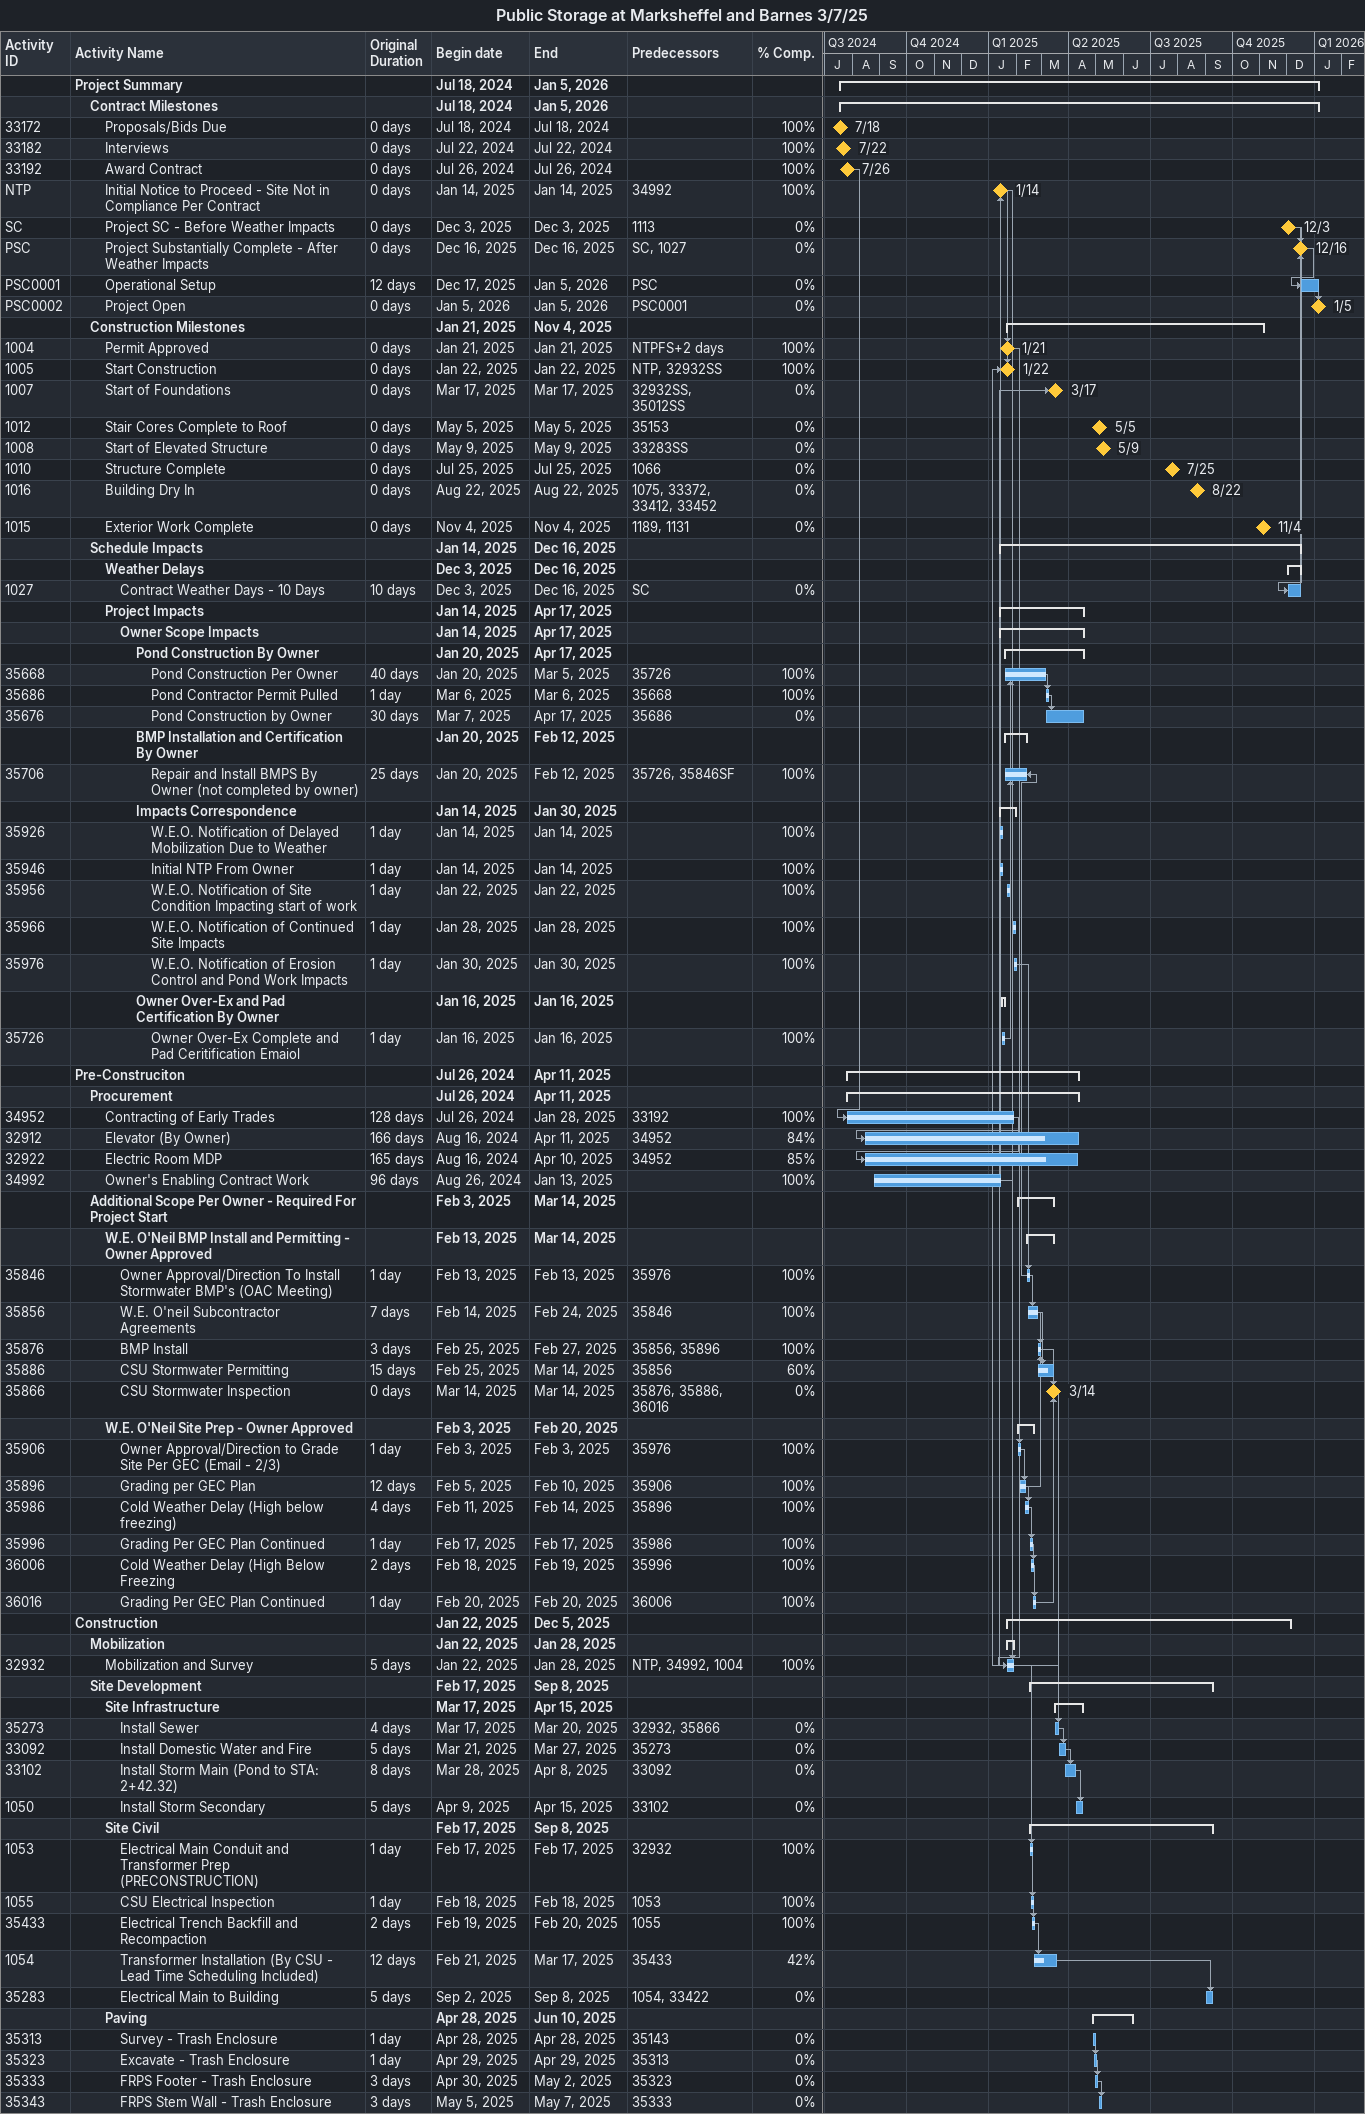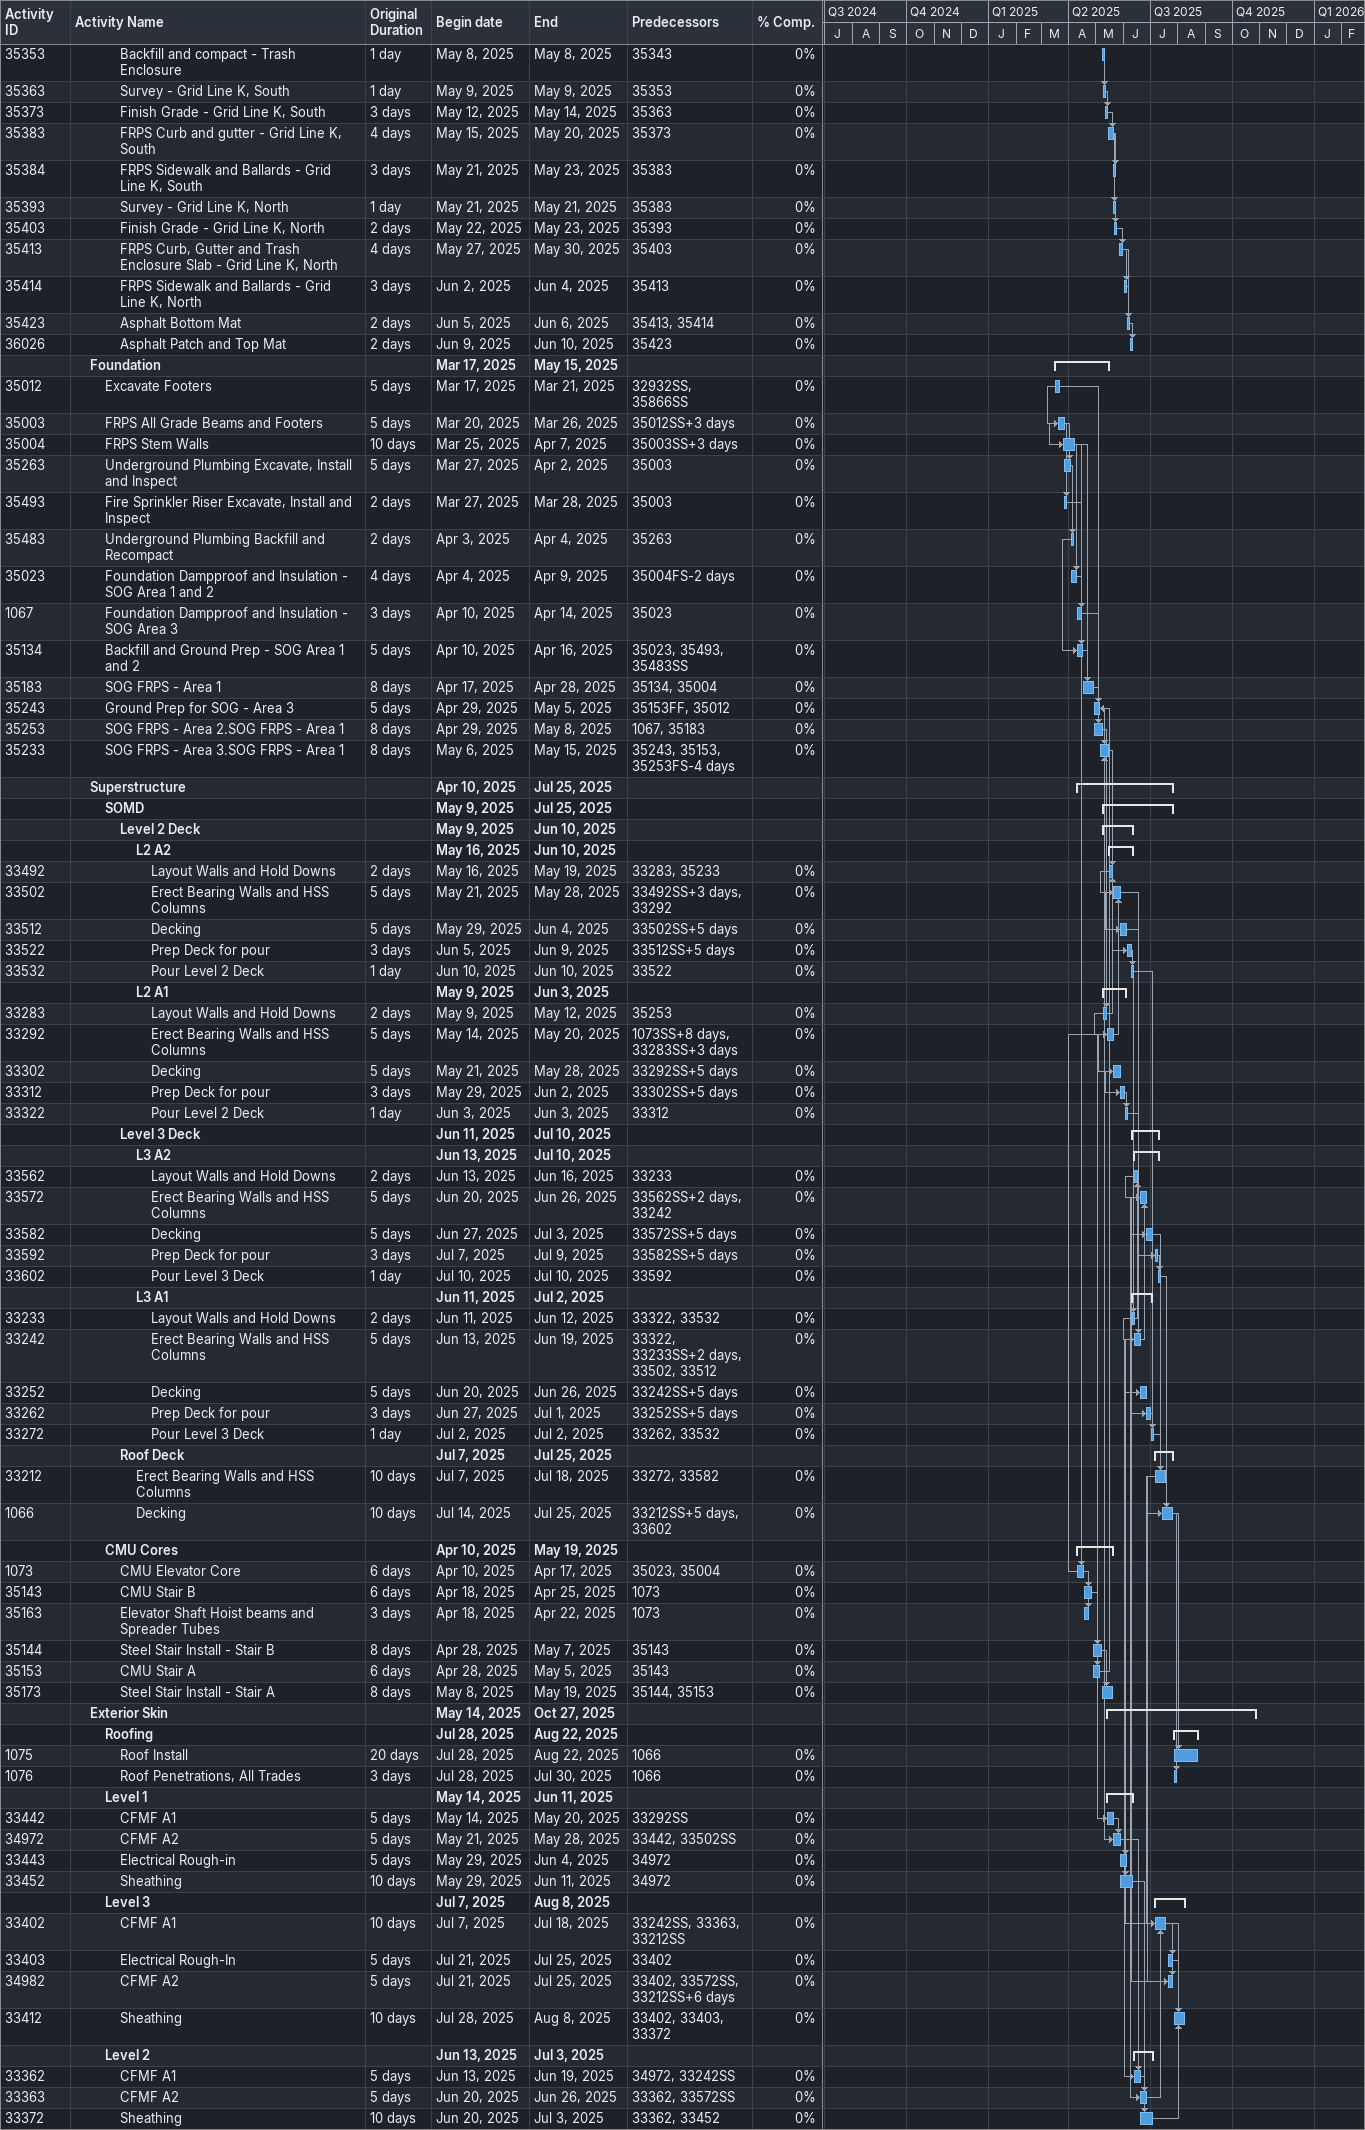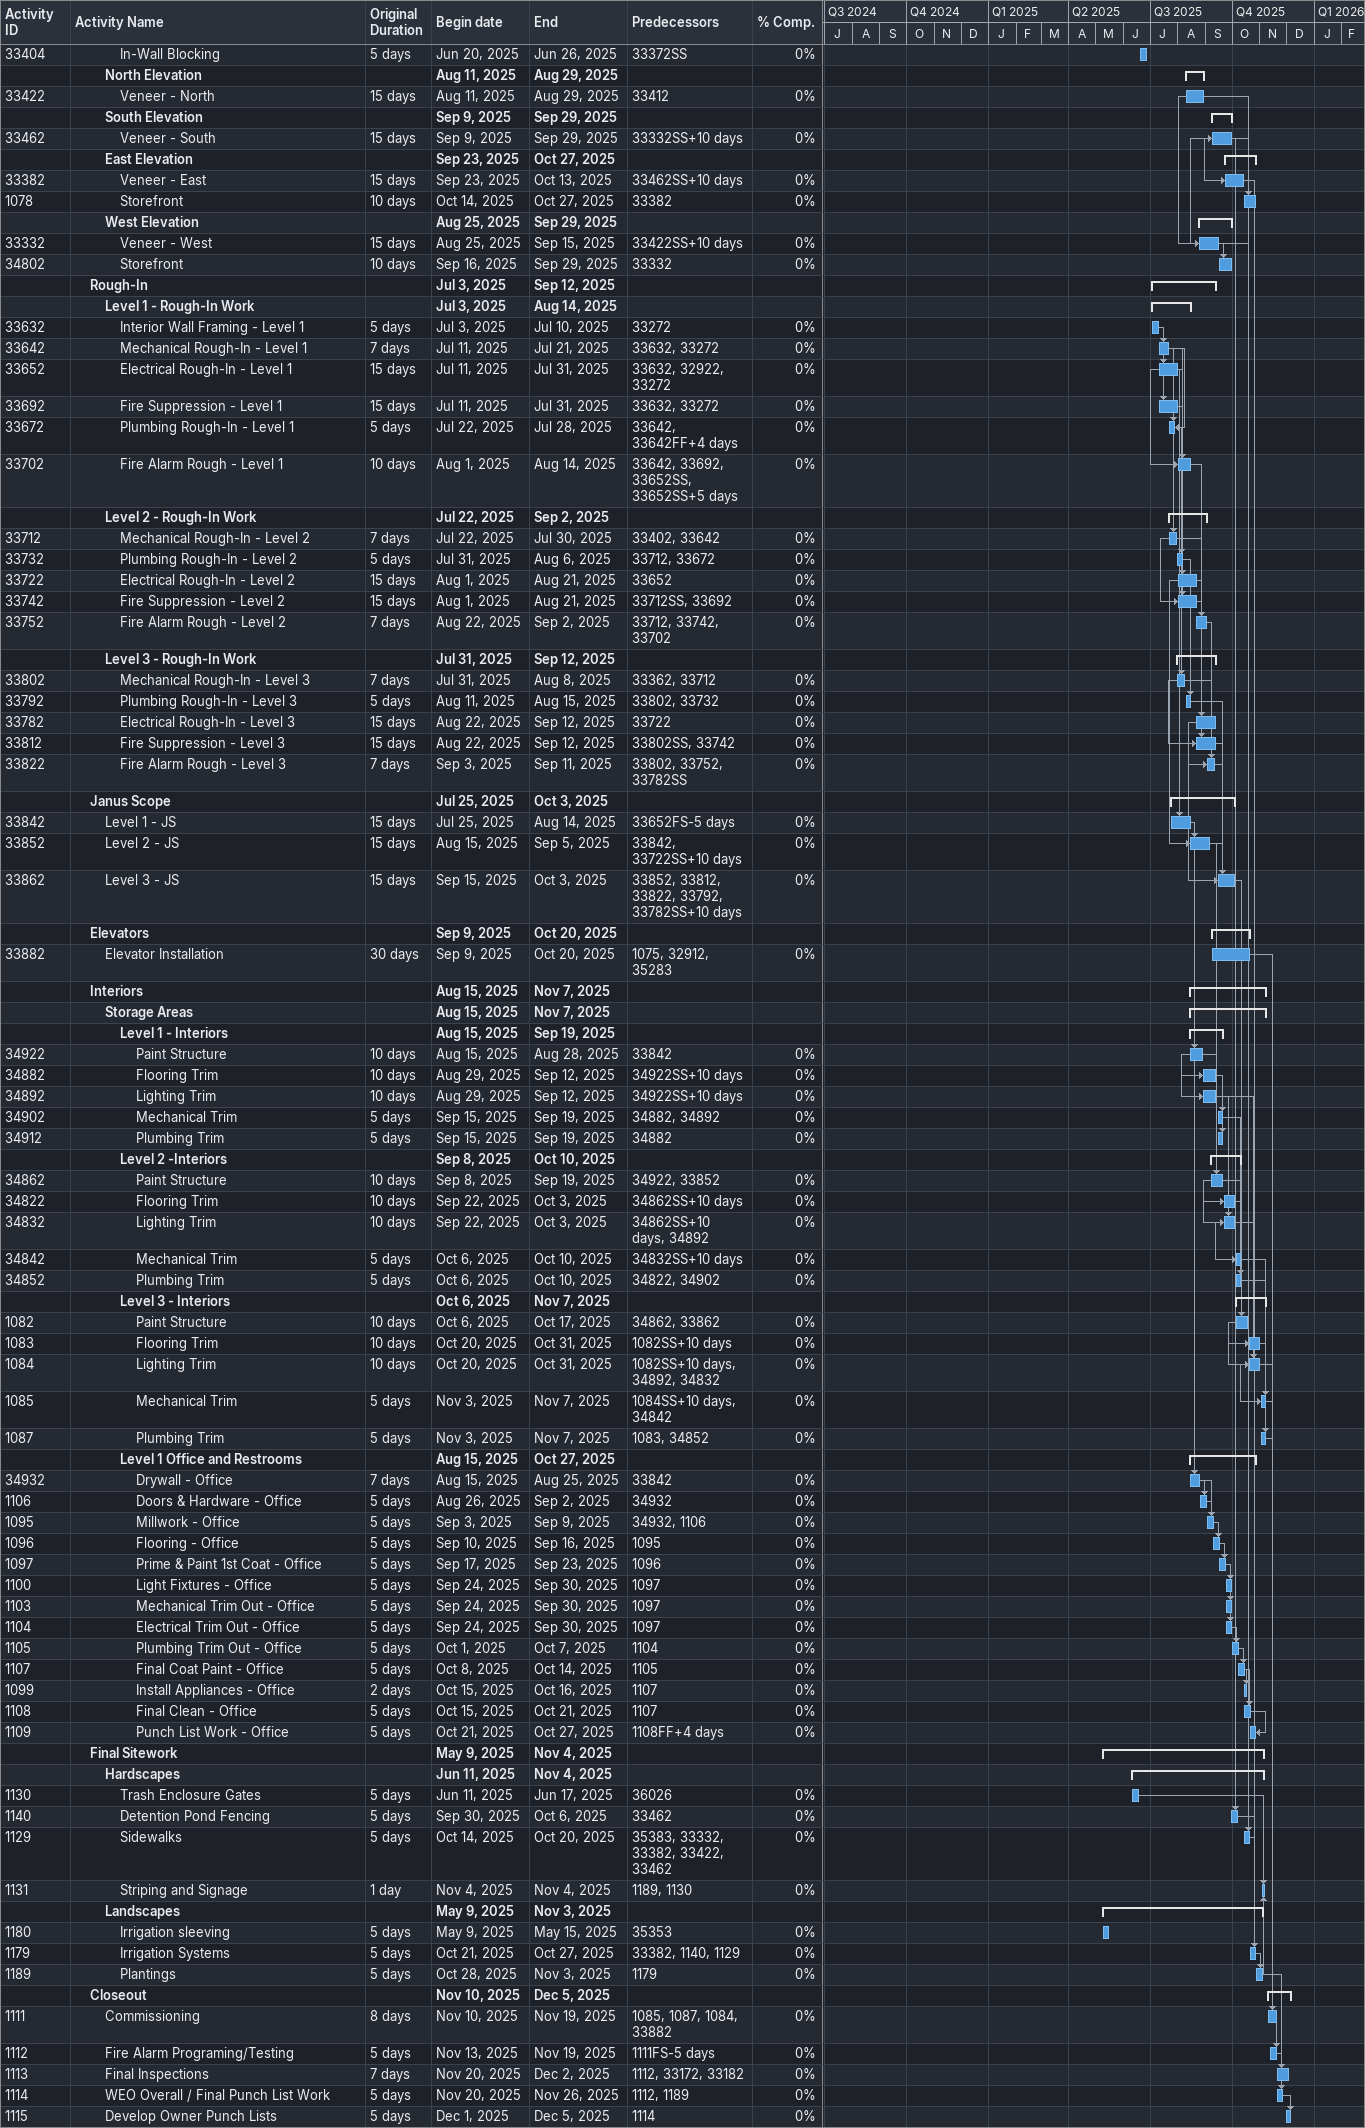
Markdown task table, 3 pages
Public Storage at Marksheffel and Barnes 3/7/25

| ID | Level | Task | Original duration | Start | Finish | Predecessors | % complete |
|---|---|---|---|---|---|---|---|
|  | 1 | **Project Summary** |  | 2024-07-18 | 2026-01-05 |  |  |
|  | 2 | **Contract Milestones** |  | 2024-07-18 | 2026-01-05 |  |  |
| 33172 | 3 | Proposals/Bids Due | 0d | 2024-07-18 | 2024-07-18 |  | 100 |
| 33182 | 3 | Interviews | 0d | 2024-07-22 | 2024-07-22 |  | 100 |
| 33192 | 3 | Award Contract | 0d | 2024-07-26 | 2024-07-26 |  | 100 |
| NTP | 3 | Initial Notice to Proceed - Site Not in Compliance Per Contract | 0d | 2025-01-14 | 2025-01-14 | 34992 | 100 |
| SC | 3 | Project SC - Before Weather Impacts | 0d | 2025-12-03 | 2025-12-03 | 1113 | 0 |
| PSC | 3 | Project Substantially Complete - After Weather Impacts | 0d | 2025-12-16 | 2025-12-16 | SC, 1027 | 0 |
| PSC0001 | 3 | Operational Setup | 12d | 2025-12-17 | 2026-01-05 | PSC | 0 |
| PSC0002 | 3 | Project Open | 0d | 2026-01-05 | 2026-01-05 | PSC0001 | 0 |
|  | 2 | **Construction Milestones** |  | 2025-01-21 | 2025-11-04 |  |  |
| 1004 | 3 | Permit Approved | 0d | 2025-01-21 | 2025-01-21 | NTPFS+2d | 100 |
| 1005 | 3 | Start Construction | 0d | 2025-01-22 | 2025-01-22 | NTP, 32932SS | 100 |
| 1007 | 3 | Start of Foundations | 0d | 2025-03-17 | 2025-03-17 | 32932SS, 35012SS | 0 |
| 1012 | 3 | Stair Cores Complete to Roof | 0d | 2025-05-05 | 2025-05-05 | 35153 | 0 |
| 1008 | 3 | Start of Elevated Structure | 0d | 2025-05-09 | 2025-05-09 | 33283SS | 0 |
| 1010 | 3 | Structure Complete | 0d | 2025-07-25 | 2025-07-25 | 1066 | 0 |
| 1016 | 3 | Building Dry In | 0d | 2025-08-22 | 2025-08-22 | 1075, 33372, 33412, 33452 | 0 |
| 1015 | 3 | Exterior Work Complete | 0d | 2025-11-04 | 2025-11-04 | 1189, 1131 | 0 |
|  | 2 | **Schedule Impacts** |  | 2025-01-14 | 2025-12-16 |  |  |
|  | 3 | **Weather Delays** |  | 2025-12-03 | 2025-12-16 |  |  |
| 1027 | 4 | Contract Weather Days - 10 Days | 10d | 2025-12-03 | 2025-12-16 | SC | 0 |
|  | 3 | **Project Impacts** |  | 2025-01-14 | 2025-04-17 |  |  |
|  | 4 | **Owner Scope Impacts** |  | 2025-01-14 | 2025-04-17 |  |  |
|  | 5 | **Pond Construction By Owner** |  | 2025-01-20 | 2025-04-17 |  |  |
| 35668 | 6 | Pond Construction Per Owner | 40d | 2025-01-20 | 2025-03-05 | 35726 | 100 |
| 35686 | 6 | Pond Contractor Permit Pulled | 1d | 2025-03-06 | 2025-03-06 | 35668 | 100 |
| 35676 | 6 | Pond Construction by Owner | 30d | 2025-03-07 | 2025-04-17 | 35686 | 0 |
|  | 5 | **BMP Installation and Certification By Owner** |  | 2025-01-20 | 2025-02-12 |  |  |
| 35706 | 6 | Repair and Install BMPS By Owner (not completed by owner) | 25d | 2025-01-20 | 2025-02-12 | 35726, 35846SF | 100 |
|  | 5 | **Impacts Correspondence** |  | 2025-01-14 | 2025-01-30 |  |  |
| 35926 | 6 | W.E.O. Notification of Delayed Mobilization Due to Weather | 1d | 2025-01-14 | 2025-01-14 |  | 100 |
| 35946 | 6 | Initial NTP From Owner | 1d | 2025-01-14 | 2025-01-14 |  | 100 |
| 35956 | 6 | W.E.O. Notification of Site Condition Impacting start of work | 1d | 2025-01-22 | 2025-01-22 |  | 100 |
| 35966 | 6 | W.E.O. Notification of Continued Site Impacts | 1d | 2025-01-28 | 2025-01-28 |  | 100 |
| 35976 | 6 | W.E.O. Notification of Erosion Control and Pond Work Impacts | 1d | 2025-01-30 | 2025-01-30 |  | 100 |
|  | 5 | **Owner Over-Ex and Pad Certification By Owner** |  | 2025-01-16 | 2025-01-16 |  |  |
| 35726 | 6 | Owner Over-Ex Complete and Pad Ceritification Emaiol | 1d | 2025-01-16 | 2025-01-16 |  | 100 |
|  | 1 | **Pre-Construciton** |  | 2024-07-26 | 2025-04-11 |  |  |
|  | 2 | **Procurement** |  | 2024-07-26 | 2025-04-11 |  |  |
| 34952 | 3 | Contracting of Early Trades | 128d | 2024-07-26 | 2025-01-28 | 33192 | 100 |
| 32912 | 3 | Elevator (By Owner) | 166d | 2024-08-16 | 2025-04-11 | 34952 | 84 |
| 32922 | 3 | Electric Room MDP | 165d | 2024-08-16 | 2025-04-10 | 34952 | 85 |
| 34992 | 3 | Owner's Enabling Contract Work | 96d | 2024-08-26 | 2025-01-13 |  | 100 |
|  | 2 | **Additional Scope Per Owner - Required For Project Start** |  | 2025-02-03 | 2025-03-14 |  |  |
|  | 3 | **W.E. O'Neil BMP Install and Permitting - Owner Approved** |  | 2025-02-13 | 2025-03-14 |  |  |
| 35846 | 4 | Owner Approval/Direction To Install Stormwater BMP's (OAC Meeting) | 1d | 2025-02-13 | 2025-02-13 | 35976 | 100 |
| 35856 | 4 | W.E. O'neil Subcontractor Agreements | 7d | 2025-02-14 | 2025-02-24 | 35846 | 100 |
| 35876 | 4 | BMP Install | 3d | 2025-02-25 | 2025-02-27 | 35856, 35896 | 100 |
| 35886 | 4 | CSU Stormwater Permitting | 15d | 2025-02-25 | 2025-03-14 | 35856 | 60 |
| 35866 | 4 | CSU Stormwater Inspection | 0d | 2025-03-14 | 2025-03-14 | 35876, 35886, 36016 | 0 |
|  | 3 | **W.E. O'Neil Site Prep - Owner Approved** |  | 2025-02-03 | 2025-02-20 |  |  |
| 35906 | 4 | Owner Approval/Direction to Grade Site Per GEC (Email - 2/3) | 1d | 2025-02-03 | 2025-02-03 | 35976 | 100 |
| 35896 | 4 | Grading per GEC Plan | 12d | 2025-02-05 | 2025-02-10 | 35906 | 100 |
| 35986 | 4 | Cold Weather Delay (High below freezing) | 4d | 2025-02-11 | 2025-02-14 | 35896 | 100 |
| 35996 | 4 | Grading Per GEC Plan Continued | 1d | 2025-02-17 | 2025-02-17 | 35986 | 100 |
| 36006 | 4 | Cold Weather Delay (High Below Freezing | 2d | 2025-02-18 | 2025-02-19 | 35996 | 100 |
| 36016 | 4 | Grading Per GEC Plan Continued | 1d | 2025-02-20 | 2025-02-20 | 36006 | 100 |
|  | 1 | **Construction** |  | 2025-01-22 | 2025-12-05 |  |  |
|  | 2 | **Mobilization** |  | 2025-01-22 | 2025-01-28 |  |  |
| 32932 | 3 | Mobilization and Survey | 5d | 2025-01-22 | 2025-01-28 | NTP, 34992, 1004 | 100 |
|  | 2 | **Site Development** |  | 2025-02-17 | 2025-09-08 |  |  |
|  | 3 | **Site Infrastructure** |  | 2025-03-17 | 2025-04-15 |  |  |
| 35273 | 4 | Install Sewer | 4d | 2025-03-17 | 2025-03-20 | 32932, 35866 | 0 |
| 33092 | 4 | Install Domestic Water and Fire | 5d | 2025-03-21 | 2025-03-27 | 35273 | 0 |
| 33102 | 4 | Install Storm Main (Pond to STA: 2+42.32) | 8d | 2025-03-28 | 2025-04-08 | 33092 | 0 |
| 1050 | 4 | Install Storm Secondary | 5d | 2025-04-09 | 2025-04-15 | 33102 | 0 |
|  | 3 | **Site Civil** |  | 2025-02-17 | 2025-09-08 |  |  |
| 1053 | 4 | Electrical Main Conduit and Transformer Prep (PRECONSTRUCTION) | 1d | 2025-02-17 | 2025-02-17 | 32932 | 100 |
| 1055 | 4 | CSU Electrical Inspection | 1d | 2025-02-18 | 2025-02-18 | 1053 | 100 |
| 35433 | 4 | Electrical Trench Backfill and Recompaction | 2d | 2025-02-19 | 2025-02-20 | 1055 | 100 |
| 1054 | 4 | Transformer Installation (By CSU - Lead Time Scheduling Included) | 12d | 2025-02-21 | 2025-03-17 | 35433 | 42 |
| 35283 | 4 | Electrical Main to Building | 5d | 2025-09-02 | 2025-09-08 | 1054, 33422 | 0 |
|  | 3 | **Paving** |  | 2025-04-28 | 2025-06-10 |  |  |
| 35313 | 4 | Survey - Trash Enclosure | 1d | 2025-04-28 | 2025-04-28 | 35143 | 0 |
| 35323 | 4 | Excavate - Trash Enclosure | 1d | 2025-04-29 | 2025-04-29 | 35313 | 0 |
| 35333 | 4 | FRPS Footer - Trash Enclosure | 3d | 2025-04-30 | 2025-05-02 | 35323 | 0 |
| 35343 | 4 | FRPS Stem Wall - Trash Enclosure | 3d | 2025-05-05 | 2025-05-07 | 35333 | 0 |
| 35353 | 4 | Backfill and compact - Trash Enclosure | 1d | 2025-05-08 | 2025-05-08 | 35343 | 0 |
| 35363 | 4 | Survey - Grid Line K, South | 1d | 2025-05-09 | 2025-05-09 | 35353 | 0 |
| 35373 | 4 | Finish Grade - Grid Line K, South | 3d | 2025-05-12 | 2025-05-14 | 35363 | 0 |
| 35383 | 4 | FRPS Curb and gutter - Grid Line K, South | 4d | 2025-05-15 | 2025-05-20 | 35373 | 0 |
| 35384 | 4 | FRPS Sidewalk and Ballards - Grid Line K, South | 3d | 2025-05-21 | 2025-05-23 | 35383 | 0 |
| 35393 | 4 | Survey - Grid Line K, North | 1d | 2025-05-21 | 2025-05-21 | 35383 | 0 |
| 35403 | 4 | Finish Grade - Grid Line K, North | 2d | 2025-05-22 | 2025-05-23 | 35393 | 0 |
| 35413 | 4 | FRPS Curb, Gutter and Trash Enclosure Slab - Grid Line K, North | 4d | 2025-05-27 | 2025-05-30 | 35403 | 0 |
| 35414 | 4 | FRPS Sidewalk and Ballards - Grid Line K, North | 3d | 2025-06-02 | 2025-06-04 | 35413 | 0 |
| 35423 | 4 | Asphalt Bottom Mat | 2d | 2025-06-05 | 2025-06-06 | 35413, 35414 | 0 |
| 36026 | 4 | Asphalt Patch and Top Mat | 2d | 2025-06-09 | 2025-06-10 | 35423 | 0 |
|  | 2 | **Foundation** |  | 2025-03-17 | 2025-05-15 |  |  |
| 35012 | 3 | Excavate Footers | 5d | 2025-03-17 | 2025-03-21 | 32932SS, 35866SS | 0 |
| 35003 | 3 | FRPS All Grade Beams and Footers | 5d | 2025-03-20 | 2025-03-26 | 35012SS+3d | 0 |
| 35004 | 3 | FRPS Stem Walls | 10d | 2025-03-25 | 2025-04-07 | 35003SS+3d | 0 |
| 35263 | 3 | Underground Plumbing Excavate, Install and Inspect | 5d | 2025-03-27 | 2025-04-02 | 35003 | 0 |
| 35493 | 3 | Fire Sprinkler Riser Excavate, Install and Inspect | 2d | 2025-03-27 | 2025-03-28 | 35003 | 0 |
| 35483 | 3 | Underground Plumbing Backfill and Recompact | 2d | 2025-04-03 | 2025-04-04 | 35263 | 0 |
| 35023 | 3 | Foundation Dampproof and Insulation - SOG Area 1 and 2 | 4d | 2025-04-04 | 2025-04-09 | 35004FS-2d | 0 |
| 1067 | 3 | Foundation Dampproof and Insulation - SOG Area 3 | 3d | 2025-04-10 | 2025-04-14 | 35023 | 0 |
| 35134 | 3 | Backfill and Ground Prep - SOG Area 1 and 2 | 5d | 2025-04-10 | 2025-04-16 | 35023, 35493, 35483SS | 0 |
| 35183 | 3 | SOG FRPS - Area 1 | 8d | 2025-04-17 | 2025-04-28 | 35134, 35004 | 0 |
| 35243 | 3 | Ground Prep for SOG - Area 3 | 5d | 2025-04-29 | 2025-05-05 | 35153FF, 35012 | 0 |
| 35253 | 3 | SOG FRPS - Area 2.SOG FRPS - Area 1 | 8d | 2025-04-29 | 2025-05-08 | 1067, 35183 | 0 |
| 35233 | 3 | SOG FRPS - Area 3.SOG FRPS - Area 1 | 8d | 2025-05-06 | 2025-05-15 | 35243, 35153, 35253FS-4d | 0 |
|  | 2 | **Superstructure** |  | 2025-04-10 | 2025-07-25 |  |  |
|  | 3 | **SOMD** |  | 2025-05-09 | 2025-07-25 |  |  |
|  | 4 | **Level 2 Deck** |  | 2025-05-09 | 2025-06-10 |  |  |
|  | 5 | **L2 A2** |  | 2025-05-16 | 2025-06-10 |  |  |
| 33492 | 6 | Layout Walls and Hold Downs | 2d | 2025-05-16 | 2025-05-19 | 33283, 35233 | 0 |
| 33502 | 6 | Erect Bearing Walls and HSS Columns | 5d | 2025-05-21 | 2025-05-28 | 33492SS+3d, 33292 | 0 |
| 33512 | 6 | Decking | 5d | 2025-05-29 | 2025-06-04 | 33502SS+5d | 0 |
| 33522 | 6 | Prep Deck for pour | 3d | 2025-06-05 | 2025-06-09 | 33512SS+5d | 0 |
| 33532 | 6 | Pour Level 2 Deck | 1d | 2025-06-10 | 2025-06-10 | 33522 | 0 |
|  | 5 | **L2 A1** |  | 2025-05-09 | 2025-06-03 |  |  |
| 33283 | 6 | Layout Walls and Hold Downs | 2d | 2025-05-09 | 2025-05-12 | 35253 | 0 |
| 33292 | 6 | Erect Bearing Walls and HSS Columns | 5d | 2025-05-14 | 2025-05-20 | 1073SS+8d, 33283SS+3d | 0 |
| 33302 | 6 | Decking | 5d | 2025-05-21 | 2025-05-28 | 33292SS+5d | 0 |
| 33312 | 6 | Prep Deck for pour | 3d | 2025-05-29 | 2025-06-02 | 33302SS+5d | 0 |
| 33322 | 6 | Pour Level 2 Deck | 1d | 2025-06-03 | 2025-06-03 | 33312 | 0 |
|  | 4 | **Level 3 Deck** |  | 2025-06-11 | 2025-07-10 |  |  |
|  | 5 | **L3 A2** |  | 2025-06-13 | 2025-07-10 |  |  |
| 33562 | 6 | Layout Walls and Hold Downs | 2d | 2025-06-13 | 2025-06-16 | 33233 | 0 |
| 33572 | 6 | Erect Bearing Walls and HSS Columns | 5d | 2025-06-20 | 2025-06-26 | 33562SS+2d, 33242 | 0 |
| 33582 | 6 | Decking | 5d | 2025-06-27 | 2025-07-03 | 33572SS+5d | 0 |
| 33592 | 6 | Prep Deck for pour | 3d | 2025-07-07 | 2025-07-09 | 33582SS+5d | 0 |
| 33602 | 6 | Pour Level 3 Deck | 1d | 2025-07-10 | 2025-07-10 | 33592 | 0 |
|  | 5 | **L3 A1** |  | 2025-06-11 | 2025-07-02 |  |  |
| 33233 | 6 | Layout Walls and Hold Downs | 2d | 2025-06-11 | 2025-06-12 | 33322, 33532 | 0 |
| 33242 | 6 | Erect Bearing Walls and HSS Columns | 5d | 2025-06-13 | 2025-06-19 | 33322, 33233SS+2d, 33502, 33512 | 0 |
| 33252 | 6 | Decking | 5d | 2025-06-20 | 2025-06-26 | 33242SS+5d | 0 |
| 33262 | 6 | Prep Deck for pour | 3d | 2025-06-27 | 2025-07-01 | 33252SS+5d | 0 |
| 33272 | 6 | Pour Level 3 Deck | 1d | 2025-07-02 | 2025-07-02 | 33262, 33532 | 0 |
|  | 4 | **Roof Deck** |  | 2025-07-07 | 2025-07-25 |  |  |
| 33212 | 5 | Erect Bearing Walls and HSS Columns | 10d | 2025-07-07 | 2025-07-18 | 33272, 33582 | 0 |
| 1066 | 5 | Decking | 10d | 2025-07-14 | 2025-07-25 | 33212SS+5d, 33602 | 0 |
|  | 3 | **CMU Cores** |  | 2025-04-10 | 2025-05-19 |  |  |
| 1073 | 4 | CMU Elevator Core | 6d | 2025-04-10 | 2025-04-17 | 35023, 35004 | 0 |
| 35143 | 4 | CMU Stair B | 6d | 2025-04-18 | 2025-04-25 | 1073 | 0 |
| 35163 | 4 | Elevator Shaft Hoist beams and Spreader Tubes | 3d | 2025-04-18 | 2025-04-22 | 1073 | 0 |
| 35144 | 4 | Steel Stair Install - Stair B | 8d | 2025-04-28 | 2025-05-07 | 35143 | 0 |
| 35153 | 4 | CMU Stair A | 6d | 2025-04-28 | 2025-05-05 | 35143 | 0 |
| 35173 | 4 | Steel Stair Install - Stair A | 8d | 2025-05-08 | 2025-05-19 | 35144, 35153 | 0 |
|  | 2 | **Exterior Skin** |  | 2025-05-14 | 2025-10-27 |  |  |
|  | 3 | **Roofing** |  | 2025-07-28 | 2025-08-22 |  |  |
| 1075 | 4 | Roof Install | 20d | 2025-07-28 | 2025-08-22 | 1066 | 0 |
| 1076 | 4 | Roof Penetrations, All Trades | 3d | 2025-07-28 | 2025-07-30 | 1066 | 0 |
|  | 3 | **Level 1** |  | 2025-05-14 | 2025-06-11 |  |  |
| 33442 | 4 | CFMF A1 | 5d | 2025-05-14 | 2025-05-20 | 33292SS | 0 |
| 34972 | 4 | CFMF A2 | 5d | 2025-05-21 | 2025-05-28 | 33442, 33502SS | 0 |
| 33443 | 4 | Electrical Rough-in | 5d | 2025-05-29 | 2025-06-04 | 34972 | 0 |
| 33452 | 4 | Sheathing | 10d | 2025-05-29 | 2025-06-11 | 34972 | 0 |
|  | 3 | **Level 3** |  | 2025-07-07 | 2025-08-08 |  |  |
| 33402 | 4 | CFMF A1 | 10d | 2025-07-07 | 2025-07-18 | 33242SS, 33363, 33212SS | 0 |
| 33403 | 4 | Electrical Rough-In | 5d | 2025-07-21 | 2025-07-25 | 33402 | 0 |
| 34982 | 4 | CFMF A2 | 5d | 2025-07-21 | 2025-07-25 | 33402, 33572SS, 33212SS+6d | 0 |
| 33412 | 4 | Sheathing | 10d | 2025-07-28 | 2025-08-08 | 33402, 33403, 33372 | 0 |
|  | 3 | **Level 2** |  | 2025-06-13 | 2025-07-03 |  |  |
| 33362 | 4 | CFMF A1 | 5d | 2025-06-13 | 2025-06-19 | 34972, 33242SS | 0 |
| 33363 | 4 | CFMF A2 | 5d | 2025-06-20 | 2025-06-26 | 33362, 33572SS | 0 |
| 33372 | 4 | Sheathing | 10d | 2025-06-20 | 2025-07-03 | 33362, 33452 | 0 |
| 33404 | 4 | In-Wall Blocking | 5d | 2025-06-20 | 2025-06-26 | 33372SS | 0 |
|  | 3 | **North Elevation** |  | 2025-08-11 | 2025-08-29 |  |  |
| 33422 | 4 | Veneer - North | 15d | 2025-08-11 | 2025-08-29 | 33412 | 0 |
|  | 3 | **South Elevation** |  | 2025-09-09 | 2025-09-29 |  |  |
| 33462 | 4 | Veneer - South | 15d | 2025-09-09 | 2025-09-29 | 33332SS+10d | 0 |
|  | 3 | **East Elevation** |  | 2025-09-23 | 2025-10-27 |  |  |
| 33382 | 4 | Veneer - East | 15d | 2025-09-23 | 2025-10-13 | 33462SS+10d | 0 |
| 1078 | 4 | Storefront | 10d | 2025-10-14 | 2025-10-27 | 33382 | 0 |
|  | 3 | **West Elevation** |  | 2025-08-25 | 2025-09-29 |  |  |
| 33332 | 4 | Veneer - West | 15d | 2025-08-25 | 2025-09-15 | 33422SS+10d | 0 |
| 34802 | 4 | Storefront | 10d | 2025-09-16 | 2025-09-29 | 33332 | 0 |
|  | 2 | **Rough-In** |  | 2025-07-03 | 2025-09-12 |  |  |
|  | 3 | **Level 1 - Rough-In Work** |  | 2025-07-03 | 2025-08-14 |  |  |
| 33632 | 4 | Interior Wall Framing - Level 1 | 5d | 2025-07-03 | 2025-07-10 | 33272 | 0 |
| 33642 | 4 | Mechanical Rough-In - Level 1 | 7d | 2025-07-11 | 2025-07-21 | 33632, 33272 | 0 |
| 33652 | 4 | Electrical Rough-In - Level 1 | 15d | 2025-07-11 | 2025-07-31 | 33632, 32922, 33272 | 0 |
| 33692 | 4 | Fire Suppression - Level 1 | 15d | 2025-07-11 | 2025-07-31 | 33632, 33272 | 0 |
| 33672 | 4 | Plumbing Rough-In - Level 1 | 5d | 2025-07-22 | 2025-07-28 | 33642, 33642FF+4d | 0 |
| 33702 | 4 | Fire Alarm Rough - Level 1 | 10d | 2025-08-01 | 2025-08-14 | 33642, 33692, 33652SS, 33652SS+5d | 0 |
|  | 3 | **Level 2 - Rough-In Work** |  | 2025-07-22 | 2025-09-02 |  |  |
| 33712 | 4 | Mechanical Rough-In - Level 2 | 7d | 2025-07-22 | 2025-07-30 | 33402, 33642 | 0 |
| 33732 | 4 | Plumbing Rough-In - Level 2 | 5d | 2025-07-31 | 2025-08-06 | 33712, 33672 | 0 |
| 33722 | 4 | Electrical Rough-In - Level 2 | 15d | 2025-08-01 | 2025-08-21 | 33652 | 0 |
| 33742 | 4 | Fire Suppression - Level 2 | 15d | 2025-08-01 | 2025-08-21 | 33712SS, 33692 | 0 |
| 33752 | 4 | Fire Alarm Rough - Level 2 | 7d | 2025-08-22 | 2025-09-02 | 33712, 33742, 33702 | 0 |
|  | 3 | **Level 3 - Rough-In Work** |  | 2025-07-31 | 2025-09-12 |  |  |
| 33802 | 4 | Mechanical Rough-In - Level 3 | 7d | 2025-07-31 | 2025-08-08 | 33362, 33712 | 0 |
| 33792 | 4 | Plumbing Rough-In - Level 3 | 5d | 2025-08-11 | 2025-08-15 | 33802, 33732 | 0 |
| 33782 | 4 | Electrical Rough-In - Level 3 | 15d | 2025-08-22 | 2025-09-12 | 33722 | 0 |
| 33812 | 4 | Fire Suppression - Level 3 | 15d | 2025-08-22 | 2025-09-12 | 33802SS, 33742 | 0 |
| 33822 | 4 | Fire Alarm Rough - Level 3 | 7d | 2025-09-03 | 2025-09-11 | 33802, 33752, 33782SS | 0 |
|  | 2 | **Janus Scope** |  | 2025-07-25 | 2025-10-03 |  |  |
| 33842 | 3 | Level 1 - JS | 15d | 2025-07-25 | 2025-08-14 | 33652FS-5d | 0 |
| 33852 | 3 | Level 2 - JS | 15d | 2025-08-15 | 2025-09-05 | 33842, 33722SS+10d | 0 |
| 33862 | 3 | Level 3 - JS | 15d | 2025-09-15 | 2025-10-03 | 33852, 33812, 33822, 33792, 33782SS+10d | 0 |
|  | 2 | **Elevators** |  | 2025-09-09 | 2025-10-20 |  |  |
| 33882 | 3 | Elevator Installation | 30d | 2025-09-09 | 2025-10-20 | 1075, 32912, 35283 | 0 |
|  | 2 | **Interiors** |  | 2025-08-15 | 2025-11-07 |  |  |
|  | 3 | **Storage Areas** |  | 2025-08-15 | 2025-11-07 |  |  |
|  | 4 | **Level 1 - Interiors** |  | 2025-08-15 | 2025-09-19 |  |  |
| 34922 | 5 | Paint Structure | 10d | 2025-08-15 | 2025-08-28 | 33842 | 0 |
| 34882 | 5 | Flooring Trim | 10d | 2025-08-29 | 2025-09-12 | 34922SS+10d | 0 |
| 34892 | 5 | Lighting Trim | 10d | 2025-08-29 | 2025-09-12 | 34922SS+10d | 0 |
| 34902 | 5 | Mechanical Trim | 5d | 2025-09-15 | 2025-09-19 | 34882, 34892 | 0 |
| 34912 | 5 | Plumbing Trim | 5d | 2025-09-15 | 2025-09-19 | 34882 | 0 |
|  | 4 | **Level 2 -Interiors** |  | 2025-09-08 | 2025-10-10 |  |  |
| 34862 | 5 | Paint Structure | 10d | 2025-09-08 | 2025-09-19 | 34922, 33852 | 0 |
| 34822 | 5 | Flooring Trim | 10d | 2025-09-22 | 2025-10-03 | 34862SS+10d | 0 |
| 34832 | 5 | Lighting Trim | 10d | 2025-09-22 | 2025-10-03 | 34862SS+10d, 34892 | 0 |
| 34842 | 5 | Mechanical Trim | 5d | 2025-10-06 | 2025-10-10 | 34832SS+10d | 0 |
| 34852 | 5 | Plumbing Trim | 5d | 2025-10-06 | 2025-10-10 | 34822, 34902 | 0 |
|  | 4 | **Level 3 - Interiors** |  | 2025-10-06 | 2025-11-07 |  |  |
| 1082 | 5 | Paint Structure | 10d | 2025-10-06 | 2025-10-17 | 34862, 33862 | 0 |
| 1083 | 5 | Flooring Trim | 10d | 2025-10-20 | 2025-10-31 | 1082SS+10d | 0 |
| 1084 | 5 | Lighting Trim | 10d | 2025-10-20 | 2025-10-31 | 1082SS+10d, 34892, 34832 | 0 |
| 1085 | 5 | Mechanical Trim | 5d | 2025-11-03 | 2025-11-07 | 1084SS+10d, 34842 | 0 |
| 1087 | 5 | Plumbing Trim | 5d | 2025-11-03 | 2025-11-07 | 1083, 34852 | 0 |
|  | 4 | **Level 1 Office and Restrooms** |  | 2025-08-15 | 2025-10-27 |  |  |
| 34932 | 5 | Drywall - Office | 7d | 2025-08-15 | 2025-08-25 | 33842 | 0 |
| 1106 | 5 | Doors & Hardware - Office | 5d | 2025-08-26 | 2025-09-02 | 34932 | 0 |
| 1095 | 5 | Millwork - Office | 5d | 2025-09-03 | 2025-09-09 | 34932, 1106 | 0 |
| 1096 | 5 | Flooring - Office | 5d | 2025-09-10 | 2025-09-16 | 1095 | 0 |
| 1097 | 5 | Prime & Paint 1st Coat - Office | 5d | 2025-09-17 | 2025-09-23 | 1096 | 0 |
| 1100 | 5 | Light Fixtures - Office | 5d | 2025-09-24 | 2025-09-30 | 1097 | 0 |
| 1103 | 5 | Mechanical Trim Out - Office | 5d | 2025-09-24 | 2025-09-30 | 1097 | 0 |
| 1104 | 5 | Electrical Trim Out - Office | 5d | 2025-09-24 | 2025-09-30 | 1097 | 0 |
| 1105 | 5 | Plumbing Trim Out - Office | 5d | 2025-10-01 | 2025-10-07 | 1104 | 0 |
| 1107 | 5 | Final Coat Paint - Office | 5d | 2025-10-08 | 2025-10-14 | 1105 | 0 |
| 1099 | 5 | Install Appliances - Office | 2d | 2025-10-15 | 2025-10-16 | 1107 | 0 |
| 1108 | 5 | Final Clean - Office | 5d | 2025-10-15 | 2025-10-21 | 1107 | 0 |
| 1109 | 5 | Punch List Work - Office | 5d | 2025-10-21 | 2025-10-27 | 1108FF+4d | 0 |
|  | 2 | **Final Sitework** |  | 2025-05-09 | 2025-11-04 |  |  |
|  | 3 | **Hardscapes** |  | 2025-06-11 | 2025-11-04 |  |  |
| 1130 | 4 | Trash Enclosure Gates | 5d | 2025-06-11 | 2025-06-17 | 36026 | 0 |
| 1140 | 4 | Detention Pond Fencing | 5d | 2025-09-30 | 2025-10-06 | 33462 | 0 |
| 1129 | 4 | Sidewalks | 5d | 2025-10-14 | 2025-10-20 | 35383, 33332, 33382, 33422, 33462 | 0 |
| 1131 | 4 | Striping and Signage | 1d | 2025-11-04 | 2025-11-04 | 1189, 1130 | 0 |
|  | 3 | **Landscapes** |  | 2025-05-09 | 2025-11-03 |  |  |
| 1180 | 4 | Irrigation sleeving | 5d | 2025-05-09 | 2025-05-15 | 35353 | 0 |
| 1179 | 4 | Irrigation Systems | 5d | 2025-10-21 | 2025-10-27 | 33382, 1140, 1129 | 0 |
| 1189 | 4 | Plantings | 5d | 2025-10-28 | 2025-11-03 | 1179 | 0 |
|  | 2 | **Closeout** |  | 2025-11-10 | 2025-12-05 |  |  |
| 1111 | 3 | Commissioning | 8d | 2025-11-10 | 2025-11-19 | 1085, 1087, 1084, 33882 | 0 |
| 1112 | 3 | Fire Alarm Programing/Testing | 5d | 2025-11-13 | 2025-11-19 | 1111FS-5d | 0 |
| 1113 | 3 | Final Inspections | 7d | 2025-11-20 | 2025-12-02 | 1112, 33172, 33182 | 0 |
| 1114 | 3 | WEO Overall / Final Punch List Work | 5d | 2025-11-20 | 2025-11-26 | 1112, 1189 | 0 |
| 1115 | 3 | Develop Owner Punch Lists | 5d | 2025-12-01 | 2025-12-05 | 1114 | 0 |
